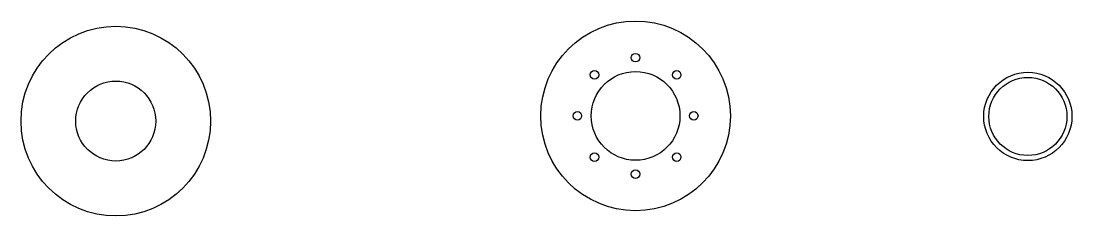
# Model space of a CAD drawing. Extents: x 1591 to 3759, y 1375 to 1777.
import ezdxf

# ---------------------------------------------------------------- set-up
doc = ezdxf.new("R2010")
doc.units = 0
doc.header["$MEASUREMENT"] = 0
doc.layers.get('0').update_dxf_attribs({"linetype": 'CONTINUOUS'})

msp = doc.modelspace()

# ---------------------------------------------------------------- linework, layer by layer
for centre, radius in [((1786.1, 1570.9), 195.5), ((2858.3, 1581.6), 195.5), ((2858.3, 1701.6), 8.8), ((2773.5, 1666.4), 8.8), ((2858.3, 1581.6), 91.5), ((2943.2, 1666.4), 8.8), ((3667.5, 1580.5), 91), ((1786.1, 1570.9), 82.5), ((3667.5, 1580.5), 80.5), ((2738.3, 1581.6), 8.8), ((2978.3, 1581.6), 8.8), ((2773.5, 1496.7), 8.8), ((2943.2, 1496.7), 8.8), ((2858.3, 1461.6), 8.8)]:
    msp.add_circle(centre, radius)

doc.saveas('drawing.dxf')
